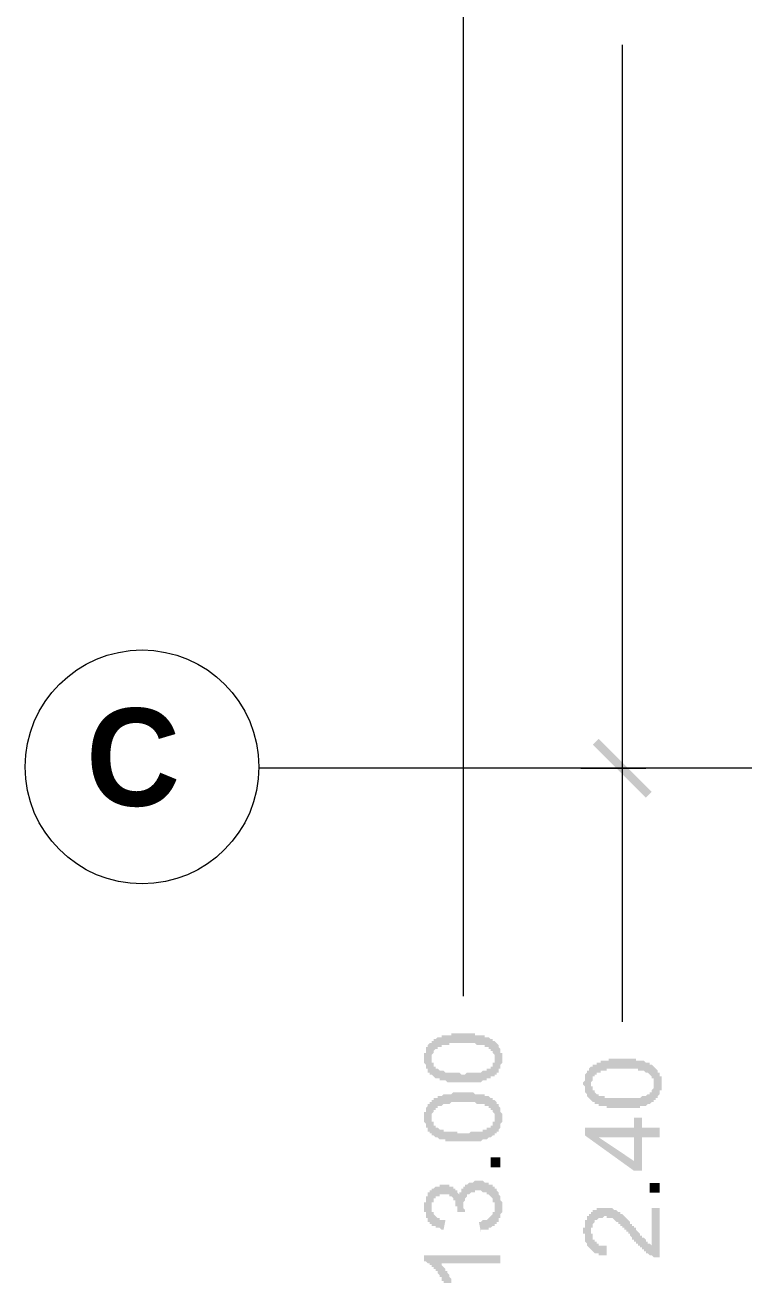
# Model space of a CAD drawing. Header units: inches. Extents: x -11 to 213, y -78 to 40.
# Drawn here: x -11.496 to -9.258, y 21.909 to 25.779 of the extents above; entities that cross this region are included whole.
import ezdxf

# ---------------------------------------------------------------- set-up
doc = ezdxf.new("R2010")
doc.units = ezdxf.units.IN
doc.header["$MEASUREMENT"] = 0
doc.layers.add('PDF_0', color=7, linetype='Continuous')
doc.layers.add('PDF_Text', color=7, linetype='Continuous')
doc.styles.add('PDF Century Gothic Bold', font='GOTHICB.TTF')

msp = doc.modelspace()

# ---------------------------------------------------------------- hatches: boundary and pattern name
at = {"layer": 'PDF_0'}
h = msp.add_hatch(color=256, dxfattribs=at)
h.paths.add_polyline_path([(-10.26809, 22.59848), (-10.26809, 22.60453), (-10.26809, 22.60453), (-10.26809, 22.61058), (-10.26809, 22.61058), (-10.26809, 22.61058), (-10.26809, 22.61663), (-10.26204, 22.61663), (-10.26204, 22.62267), (-10.26204, 22.62267), (-10.26204, 22.62267), (-10.26204, 22.62872), (-10.26204, 22.62872), (-10.26204, 22.63477), (-10.25599, 22.63477), (-10.25599, 22.63477), (-10.25599, 22.64082), (-10.25599, 22.64082), (-10.25599, 22.64082), (-10.24994, 22.64687), (-10.24994, 22.64687), (-10.24994, 22.64687), (-10.24389, 22.64687), (-10.24389, 22.65291), (-10.24389, 22.65291), (-10.24389, 22.65291), (-10.23785, 22.65291), (-10.23785, 22.65896), (-10.2318, 22.65896), (-10.2318, 22.65896), (-10.2318, 22.65896), (-10.22575, 22.66501), (-10.22575, 22.66501), (-10.2197, 22.66501), (-10.2197, 22.66501), (-10.2197, 22.66501), (-10.21366, 22.66501), (-10.21366, 22.67106), (-10.20761, 22.67106), (-10.20761, 22.67106), (-10.20156, 22.67106), (-10.19551, 22.67106), (-10.19551, 22.67106), (-10.18946, 22.67106), (-10.18946, 22.67106), (-10.18342, 22.67106), (-10.18342, 22.67711), (-10.17737, 22.67711), (-10.17132, 22.67711), (-10.17132, 22.67711), (-10.16527, 22.67711), (-10.15922, 22.67711), (-10.15922, 22.67711), (-10.15318, 22.67711), (-10.14713, 22.67711), (-10.14713, 22.67711), (-10.14108, 22.67711), (-10.14108, 22.67711), (-10.13503, 22.67711), (-10.12899, 22.67711), (-10.12899, 22.67711), (-10.12294, 22.67711), (-10.11689, 22.67711), (-10.11689, 22.67711), (-10.11084, 22.67711), (-10.11084, 22.67106), (-10.10479, 22.67106), (-10.10479, 22.67106), (-10.09875, 22.67106), (-10.0927, 22.67106), (-10.0927, 22.67106), (-10.08665, 22.67106), (-10.08665, 22.67106), (-10.0806, 22.67106), (-10.0806, 22.66501), (-10.0806, 22.66501), (-10.07455, 22.66501), (-10.07455, 22.66501), (-10.06851, 22.66501), (-10.06851, 22.66501), (-10.06246, 22.65896), (-10.06246, 22.65896), (-10.06246, 22.65896), (-10.05641, 22.65896), (-10.05641, 22.65896), (-10.05641, 22.65291), (-10.05036, 22.65291), (-10.05036, 22.65291), (-10.04432, 22.64687), (-10.04432, 22.64687), (-10.04432, 22.64687), (-10.03827, 22.64082), (-10.03827, 22.64082), (-10.03827, 22.63477), (-10.03827, 22.63477), (-10.03222, 22.62872), (-10.03222, 22.62872), (-10.03222, 22.62872), (-10.03222, 22.62267), (-10.03222, 22.62267), (-10.03222, 22.61663), (-10.02617, 22.61663), (-10.02617, 22.61058), (-10.02617, 22.60453), (-10.02617, 22.60453), (-10.02617, 22.59848), (-10.02617, 22.59848), (-10.02617, 22.59848), (-10.02617, 22.59244), (-10.02617, 22.59244), (-10.02617, 22.58639), (-10.02617, 22.58639), (-10.02617, 22.58639), (-10.03222, 22.58034), (-10.03222, 22.58034), (-10.03222, 22.57429), (-10.03222, 22.57429), (-10.03222, 22.57429), (-10.03222, 22.56824), (-10.03222, 22.56824), (-10.03827, 22.56824), (-10.03827, 22.5622), (-10.03827, 22.5622), (-10.03827, 22.5622), (-10.03827, 22.55615), (-10.04432, 22.55615), (-10.04432, 22.55615), (-10.04432, 22.5501), (-10.04432, 22.5501), (-10.05036, 22.5501), (-10.05036, 22.5501), (-10.05036, 22.54405), (-10.05641, 22.54405), (-10.05641, 22.54405), (-10.06246, 22.54405), (-10.06246, 22.538), (-10.06246, 22.538), (-10.06851, 22.538), (-10.06851, 22.538), (-10.07455, 22.538), (-10.07455, 22.53196), (-10.07455, 22.53196), (-10.0806, 22.53196), (-10.0806, 22.53196), (-10.08665, 22.53196), (-10.08665, 22.53196), (-10.0927, 22.52591), (-10.09875, 22.52591), (-10.09875, 22.52591), (-10.10479, 22.52591), (-10.10479, 22.52591), (-10.11084, 22.52591), (-10.11084, 22.52591), (-10.11689, 22.52591), (-10.12294, 22.52591), (-10.12294, 22.52591), (-10.12899, 22.52591), (-10.13503, 22.52591), (-10.13503, 22.52591), (-10.14108, 22.52591), (-10.14713, 22.52591), (-10.14713, 22.52591), (-10.15318, 22.52591), (-10.15318, 22.52591), (-10.15922, 22.52591), (-10.16527, 22.52591), (-10.16527, 22.52591), (-10.17132, 22.52591), (-10.17737, 22.52591), (-10.17737, 22.52591), (-10.18342, 22.52591), (-10.18342, 22.52591), (-10.18946, 22.52591), (-10.18946, 22.52591), (-10.19551, 22.52591), (-10.19551, 22.52591), (-10.20156, 22.53196), (-10.20156, 22.53196), (-10.20761, 22.53196), (-10.20761, 22.53196), (-10.21366, 22.53196), (-10.21366, 22.53196), (-10.2197, 22.53196), (-10.2197, 22.538), (-10.22575, 22.538), (-10.22575, 22.538), (-10.22575, 22.538), (-10.2318, 22.538), (-10.2318, 22.538), (-10.23785, 22.54405), (-10.23785, 22.54405), (-10.23785, 22.54405), (-10.24389, 22.5501), (-10.24389, 22.5501), (-10.24994, 22.5501), (-10.24994, 22.55615), (-10.24994, 22.55615), (-10.25599, 22.55615), (-10.25599, 22.5622), (-10.25599, 22.5622), (-10.25599, 22.56824), (-10.26204, 22.56824), (-10.26204, 22.56824), (-10.26204, 22.57429), (-10.26204, 22.57429), (-10.26204, 22.58034), (-10.26204, 22.58034), (-10.26809, 22.58639), (-10.26809, 22.58639), (-10.26809, 22.59244), (-10.26809, 22.59848), (-10.26809, 22.59848), (-10.26809, 22.59848)], flags=0)
h.paths.add_polyline_path([(-10.05036, 22.59848), (-10.05036, 22.60453), (-10.05036, 22.60453), (-10.05036, 22.61058), (-10.05036, 22.61058), (-10.05641, 22.61663), (-10.05641, 22.61663), (-10.05641, 22.62267), (-10.05641, 22.62267), (-10.06246, 22.62267), (-10.06246, 22.62872), (-10.06246, 22.62872), (-10.06851, 22.62872), (-10.06851, 22.63477), (-10.07455, 22.63477), (-10.07455, 22.63477), (-10.07455, 22.63477), (-10.0806, 22.63477), (-10.0806, 22.63477), (-10.0806, 22.64082), (-10.08665, 22.64082), (-10.08665, 22.64082), (-10.0927, 22.64082), (-10.0927, 22.64082), (-10.0927, 22.64082), (-10.09875, 22.64082), (-10.09875, 22.64082), (-10.10479, 22.64082), (-10.11084, 22.64687), (-10.11084, 22.64687), (-10.11689, 22.64687), (-10.11689, 22.64687), (-10.12294, 22.64687), (-10.12899, 22.64687), (-10.12899, 22.64687), (-10.13503, 22.64687), (-10.14108, 22.64687), (-10.14108, 22.64687), (-10.14713, 22.64687), (-10.14713, 22.64687), (-10.15318, 22.64687), (-10.15318, 22.64687), (-10.15922, 22.64687), (-10.16527, 22.64687), (-10.16527, 22.64687), (-10.17132, 22.64687), (-10.17132, 22.64687), (-10.17737, 22.64687), (-10.17737, 22.64687), (-10.18342, 22.64687), (-10.18342, 22.64687), (-10.18946, 22.64687), (-10.18946, 22.64082), (-10.19551, 22.64082), (-10.19551, 22.64082), (-10.20156, 22.64082), (-10.20156, 22.64082), (-10.20156, 22.64082), (-10.20761, 22.64082), (-10.20761, 22.64082), (-10.21366, 22.64082), (-10.21366, 22.63477), (-10.2197, 22.63477), (-10.2197, 22.63477), (-10.22575, 22.63477), (-10.22575, 22.62872), (-10.2318, 22.62872), (-10.2318, 22.62872), (-10.2318, 22.62872), (-10.23785, 22.62267), (-10.23785, 22.62267), (-10.23785, 22.61663), (-10.23785, 22.61663), (-10.24389, 22.61058), (-10.24389, 22.61058), (-10.24389, 22.60453), (-10.24389, 22.60453), (-10.24389, 22.59848), (-10.24389, 22.59848), (-10.24389, 22.59848), (-10.24389, 22.59244), (-10.24389, 22.59244), (-10.24389, 22.58639), (-10.23785, 22.58639), (-10.23785, 22.58034), (-10.23785, 22.58034), (-10.23785, 22.57429), (-10.2318, 22.57429), (-10.2318, 22.57429), (-10.2318, 22.56824), (-10.22575, 22.56824), (-10.22575, 22.56824), (-10.2197, 22.5622), (-10.2197, 22.5622), (-10.2197, 22.5622), (-10.21366, 22.5622), (-10.21366, 22.5622), (-10.21366, 22.5622), (-10.20761, 22.5622), (-10.20761, 22.5622), (-10.20156, 22.55615), (-10.20156, 22.55615), (-10.19551, 22.55615), (-10.19551, 22.55615), (-10.18946, 22.55615), (-10.18946, 22.55615), (-10.18342, 22.55615), (-10.18342, 22.55615), (-10.17737, 22.55615), (-10.17737, 22.55615), (-10.17132, 22.55615), (-10.16527, 22.55615), (-10.16527, 22.55615), (-10.15922, 22.55615), (-10.15318, 22.5501), (-10.15318, 22.5501), (-10.14713, 22.5501), (-10.14108, 22.5501), (-10.14108, 22.5501), (-10.13503, 22.55615), (-10.12899, 22.55615), (-10.12899, 22.55615), (-10.12294, 22.55615), (-10.12294, 22.55615), (-10.11689, 22.55615), (-10.11689, 22.55615), (-10.11084, 22.55615), (-10.10479, 22.55615), (-10.10479, 22.55615), (-10.10479, 22.55615), (-10.09875, 22.55615), (-10.09875, 22.55615), (-10.0927, 22.55615), (-10.0927, 22.55615), (-10.0927, 22.55615), (-10.08665, 22.5622), (-10.08665, 22.5622), (-10.0806, 22.5622), (-10.0806, 22.5622), (-10.07455, 22.5622), (-10.07455, 22.56824), (-10.06851, 22.56824), (-10.06851, 22.56824), (-10.06246, 22.56824), (-10.06246, 22.57429), (-10.06246, 22.57429), (-10.05641, 22.57429), (-10.05641, 22.58034), (-10.05641, 22.58034), (-10.05641, 22.58639), (-10.05036, 22.58639), (-10.05036, 22.59244), (-10.05036, 22.59244), (-10.05036, 22.59848), (-10.05036, 22.59848)], flags=0)
h = msp.add_hatch(color=256, dxfattribs=at)
h.paths.add_polyline_path([(-9.77819, 22.51986), (-9.77819, 22.52591), (-9.77819, 22.52591), (-9.77214, 22.53195), (-9.77214, 22.53195), (-9.77214, 22.538), (-9.77214, 22.538), (-9.77214, 22.538), (-9.77214, 22.54405), (-9.77214, 22.54405), (-9.77214, 22.5501), (-9.77214, 22.5501), (-9.77214, 22.5501), (-9.76609, 22.55615), (-9.76609, 22.55615), (-9.76609, 22.55615), (-9.76609, 22.56219), (-9.76609, 22.56219), (-9.76005, 22.56219), (-9.76005, 22.56824), (-9.76005, 22.56824), (-9.76005, 22.56824), (-9.754, 22.57429), (-9.754, 22.57429), (-9.754, 22.57429), (-9.74795, 22.57429), (-9.74795, 22.58034), (-9.74795, 22.58034), (-9.7419, 22.58034), (-9.7419, 22.58034), (-9.73585, 22.58034), (-9.73585, 22.58638), (-9.73585, 22.58638), (-9.72981, 22.58638), (-9.72981, 22.58638), (-9.72376, 22.58638), (-9.72376, 22.59243), (-9.71771, 22.59243), (-9.71771, 22.59243), (-9.71166, 22.59243), (-9.71166, 22.59243), (-9.70561, 22.59243), (-9.70561, 22.59243), (-9.69957, 22.59243), (-9.69957, 22.59848), (-9.69352, 22.59848), (-9.68747, 22.59848), (-9.68747, 22.59848), (-9.68142, 22.59848), (-9.67537, 22.59848), (-9.67537, 22.59848), (-9.66933, 22.59848), (-9.66328, 22.59848), (-9.66328, 22.59848), (-9.65723, 22.59848), (-9.65723, 22.59848), (-9.65118, 22.59848), (-9.64514, 22.59848), (-9.64514, 22.59848), (-9.63909, 22.59848), (-9.63304, 22.59848), (-9.63304, 22.59848), (-9.62699, 22.59848), (-9.62699, 22.59848), (-9.62094, 22.59848), (-9.6149, 22.59848), (-9.6149, 22.59243), (-9.60885, 22.59243), (-9.60885, 22.59243), (-9.6028, 22.59243), (-9.6028, 22.59243), (-9.59675, 22.59243), (-9.59675, 22.59243), (-9.5907, 22.59243), (-9.5907, 22.59243), (-9.58466, 22.58638), (-9.58466, 22.58638), (-9.57861, 22.58638), (-9.57861, 22.58638), (-9.57861, 22.58638), (-9.57256, 22.58638), (-9.57256, 22.58034), (-9.57256, 22.58034), (-9.56651, 22.58034), (-9.56651, 22.58034), (-9.56047, 22.57429), (-9.56047, 22.57429), (-9.56047, 22.57429), (-9.55442, 22.56824), (-9.55442, 22.56824), (-9.55442, 22.56824), (-9.54837, 22.56219), (-9.54837, 22.56219), (-9.54837, 22.55615), (-9.54232, 22.55615), (-9.54232, 22.55615), (-9.54232, 22.5501), (-9.54232, 22.5501), (-9.54232, 22.54405), (-9.53627, 22.54405), (-9.53627, 22.538), (-9.53627, 22.538), (-9.53627, 22.53195), (-9.53627, 22.53195), (-9.53627, 22.52591), (-9.53627, 22.51986), (-9.53627, 22.51986), (-9.53627, 22.51986), (-9.53627, 22.51381), (-9.53627, 22.51381), (-9.53627, 22.51381), (-9.53627, 22.50776), (-9.53627, 22.50776), (-9.53627, 22.50171), (-9.53627, 22.50171), (-9.54232, 22.50171), (-9.54232, 22.49567), (-9.54232, 22.49567), (-9.54232, 22.48962), (-9.54232, 22.48962), (-9.54232, 22.48962), (-9.54837, 22.48357), (-9.54837, 22.48357), (-9.54837, 22.48357), (-9.54837, 22.47752), (-9.54837, 22.47752), (-9.55442, 22.47752), (-9.55442, 22.47148), (-9.55442, 22.47148), (-9.56047, 22.47148), (-9.56047, 22.47148), (-9.56047, 22.46543), (-9.56651, 22.46543), (-9.56651, 22.46543), (-9.56651, 22.46543), (-9.57256, 22.45938), (-9.57256, 22.45938), (-9.57256, 22.45938), (-9.57861, 22.45938), (-9.57861, 22.45938), (-9.58466, 22.45333), (-9.58466, 22.45333), (-9.5907, 22.45333), (-9.5907, 22.45333), (-9.59675, 22.45333), (-9.59675, 22.45333), (-9.6028, 22.45333), (-9.6028, 22.44728), (-9.60885, 22.44728), (-9.60885, 22.44728), (-9.6149, 22.44728), (-9.62094, 22.44728), (-9.62094, 22.44728), (-9.62699, 22.44728), (-9.63304, 22.44728), (-9.63304, 22.44728), (-9.63909, 22.44728), (-9.64514, 22.44728), (-9.64514, 22.44728), (-9.65118, 22.44728), (-9.65723, 22.44728), (-9.65723, 22.44728), (-9.65723, 22.44728), (-9.66328, 22.44728), (-9.66933, 22.44728), (-9.66933, 22.44728), (-9.67537, 22.44728), (-9.68142, 22.44728), (-9.68142, 22.44728), (-9.68747, 22.44728), (-9.68747, 22.44728), (-9.69352, 22.44728), (-9.69957, 22.44728), (-9.69957, 22.44728), (-9.70561, 22.44728), (-9.70561, 22.45333), (-9.71166, 22.45333), (-9.71166, 22.45333), (-9.71771, 22.45333), (-9.71771, 22.45333), (-9.72376, 22.45333), (-9.72376, 22.45333), (-9.72981, 22.45333), (-9.72981, 22.45938), (-9.72981, 22.45938), (-9.73585, 22.45938), (-9.73585, 22.45938), (-9.7419, 22.45938), (-9.7419, 22.46543), (-9.7419, 22.46543), (-9.74795, 22.46543), (-9.74795, 22.46543), (-9.754, 22.47148), (-9.754, 22.47148), (-9.754, 22.47148), (-9.76005, 22.47752), (-9.76005, 22.47752), (-9.76005, 22.47752), (-9.76609, 22.48357), (-9.76609, 22.48357), (-9.76609, 22.48962), (-9.76609, 22.48962), (-9.77214, 22.49567), (-9.77214, 22.49567), (-9.77214, 22.50171), (-9.77214, 22.50171), (-9.77214, 22.50776), (-9.77214, 22.50776), (-9.77214, 22.51381), (-9.77214, 22.51381), (-9.77819, 22.51986), (-9.77819, 22.51986), (-9.77819, 22.51986)], flags=0)
h.paths.add_polyline_path([(-9.56047, 22.51986), (-9.56047, 22.52591), (-9.56047, 22.52591), (-9.56047, 22.53195), (-9.56047, 22.53195), (-9.56047, 22.538), (-9.56651, 22.538), (-9.56651, 22.54405), (-9.56651, 22.54405), (-9.56651, 22.54405), (-9.57256, 22.5501), (-9.57256, 22.5501), (-9.57861, 22.55615), (-9.57861, 22.55615), (-9.58466, 22.55615), (-9.58466, 22.55615), (-9.58466, 22.55615), (-9.58466, 22.55615), (-9.5907, 22.56219), (-9.5907, 22.56219), (-9.5907, 22.56219), (-9.59675, 22.56219), (-9.59675, 22.56219), (-9.6028, 22.56219), (-9.6028, 22.56219), (-9.60885, 22.56219), (-9.60885, 22.56824), (-9.6149, 22.56824), (-9.6149, 22.56824), (-9.62094, 22.56824), (-9.62094, 22.56824), (-9.62699, 22.56824), (-9.63304, 22.56824), (-9.63304, 22.56824), (-9.63909, 22.56824), (-9.64514, 22.56824), (-9.64514, 22.56824), (-9.65118, 22.56824), (-9.65723, 22.56824), (-9.65723, 22.56824), (-9.65723, 22.56824), (-9.66328, 22.56824), (-9.66933, 22.56824), (-9.66933, 22.56824), (-9.67537, 22.56824), (-9.68142, 22.56824), (-9.68142, 22.56824), (-9.68747, 22.56824), (-9.68747, 22.56824), (-9.69352, 22.56824), (-9.69352, 22.56824), (-9.69957, 22.56824), (-9.69957, 22.56824), (-9.70561, 22.56824), (-9.70561, 22.56219), (-9.71166, 22.56219), (-9.71166, 22.56219), (-9.71166, 22.56219), (-9.71771, 22.56219), (-9.71771, 22.56219), (-9.72376, 22.56219), (-9.72376, 22.55615), (-9.72981, 22.55615), (-9.72981, 22.55615), (-9.73585, 22.55615), (-9.73585, 22.5501), (-9.73585, 22.5501), (-9.7419, 22.5501), (-9.7419, 22.5501), (-9.7419, 22.54405), (-9.74795, 22.54405), (-9.74795, 22.538), (-9.74795, 22.538), (-9.74795, 22.53195), (-9.74795, 22.53195), (-9.754, 22.52591), (-9.754, 22.52591), (-9.754, 22.51986), (-9.754, 22.51986), (-9.754, 22.51986), (-9.754, 22.51381), (-9.74795, 22.51381), (-9.74795, 22.50776), (-9.74795, 22.50776), (-9.74795, 22.50171), (-9.74795, 22.50171), (-9.7419, 22.50171), (-9.7419, 22.49567), (-9.7419, 22.49567), (-9.73585, 22.48962), (-9.73585, 22.48962), (-9.72981, 22.48962), (-9.72981, 22.48962), (-9.72981, 22.48962), (-9.72981, 22.48357), (-9.72376, 22.48357), (-9.72376, 22.48357), (-9.71771, 22.48357), (-9.71771, 22.48357), (-9.71771, 22.48357), (-9.71166, 22.48357), (-9.71166, 22.47752), (-9.70561, 22.47752), (-9.70561, 22.47752), (-9.69957, 22.47752), (-9.69957, 22.47752), (-9.69352, 22.47752), (-9.69352, 22.47752), (-9.68747, 22.47752), (-9.68142, 22.47752), (-9.68142, 22.47752), (-9.67537, 22.47752), (-9.67537, 22.47752), (-9.66933, 22.47752), (-9.66328, 22.47752), (-9.65723, 22.47752), (-9.65723, 22.47752), (-9.65118, 22.47752), (-9.64514, 22.47752), (-9.64514, 22.47752), (-9.63909, 22.47752), (-9.63909, 22.47752), (-9.63304, 22.47752), (-9.62699, 22.47752), (-9.62699, 22.47752), (-9.62094, 22.47752), (-9.62094, 22.47752), (-9.6149, 22.47752), (-9.6149, 22.47752), (-9.60885, 22.47752), (-9.60885, 22.47752), (-9.6028, 22.47752), (-9.6028, 22.47752), (-9.6028, 22.47752), (-9.6028, 22.47752), (-9.59675, 22.48357), (-9.5907, 22.48357), (-9.5907, 22.48357), (-9.58466, 22.48357), (-9.58466, 22.48357), (-9.57861, 22.48962), (-9.57861, 22.48962), (-9.57256, 22.48962), (-9.57256, 22.49567), (-9.57256, 22.49567), (-9.57256, 22.49567), (-9.56651, 22.49567), (-9.56651, 22.50171), (-9.56651, 22.50171), (-9.56047, 22.50776), (-9.56047, 22.50776), (-9.56047, 22.51381), (-9.56047, 22.51381), (-9.56047, 22.51986), (-9.56047, 22.51986)], flags=0)
h = msp.add_hatch(color=256, dxfattribs=at)
h.paths.add_polyline_path([(-10.26809, 22.41704), (-10.26809, 22.42309), (-10.26809, 22.42309), (-10.26809, 22.42914), (-10.26809, 22.42914), (-10.26809, 22.42914), (-10.26809, 22.43518), (-10.26204, 22.43518), (-10.26204, 22.44123), (-10.26204, 22.44123), (-10.26204, 22.44123), (-10.26204, 22.44728), (-10.26204, 22.44728), (-10.26204, 22.44728), (-10.25599, 22.45333), (-10.25599, 22.45333), (-10.25599, 22.45938), (-10.25599, 22.45938), (-10.25599, 22.45938), (-10.24994, 22.45938), (-10.24994, 22.46542), (-10.24994, 22.46542), (-10.24389, 22.46542), (-10.24389, 22.47147), (-10.24389, 22.47147), (-10.24389, 22.47147), (-10.23785, 22.47147), (-10.23785, 22.47752), (-10.2318, 22.47752), (-10.2318, 22.47752), (-10.2318, 22.47752), (-10.22575, 22.47752), (-10.22575, 22.48357), (-10.2197, 22.48357), (-10.2197, 22.48357), (-10.2197, 22.48357), (-10.21366, 22.48357), (-10.21366, 22.48357), (-10.20761, 22.48962), (-10.20761, 22.48962), (-10.20156, 22.48962), (-10.19551, 22.48962), (-10.19551, 22.48962), (-10.18946, 22.48962), (-10.18946, 22.48962), (-10.18342, 22.48962), (-10.18342, 22.48962), (-10.17737, 22.49566), (-10.17132, 22.49566), (-10.17132, 22.49566), (-10.16527, 22.49566), (-10.15922, 22.49566), (-10.15922, 22.49566), (-10.15318, 22.49566), (-10.14713, 22.49566), (-10.14713, 22.49566), (-10.14108, 22.49566), (-10.14108, 22.49566), (-10.13503, 22.49566), (-10.12899, 22.49566), (-10.12899, 22.49566), (-10.12294, 22.49566), (-10.11689, 22.49566), (-10.11689, 22.49566), (-10.11084, 22.48962), (-10.11084, 22.48962), (-10.10479, 22.48962), (-10.10479, 22.48962), (-10.09875, 22.48962), (-10.0927, 22.48962), (-10.0927, 22.48962), (-10.08665, 22.48962), (-10.08665, 22.48962), (-10.0806, 22.48962), (-10.0806, 22.48357), (-10.0806, 22.48357), (-10.07455, 22.48357), (-10.07455, 22.48357), (-10.06851, 22.48357), (-10.06851, 22.48357), (-10.06246, 22.47752), (-10.06246, 22.47752), (-10.06246, 22.47752), (-10.05641, 22.47752), (-10.05641, 22.47752), (-10.05641, 22.47147), (-10.05036, 22.47147), (-10.05036, 22.47147), (-10.04432, 22.46542), (-10.04432, 22.46542), (-10.04432, 22.45938), (-10.03827, 22.45938), (-10.03827, 22.45938), (-10.03827, 22.45333), (-10.03827, 22.45333), (-10.03222, 22.44728), (-10.03222, 22.44728), (-10.03222, 22.44123), (-10.03222, 22.44123), (-10.03222, 22.43518), (-10.03222, 22.43518), (-10.02617, 22.42914), (-10.02617, 22.42914), (-10.02617, 22.42309), (-10.02617, 22.42309), (-10.02617, 22.41704), (-10.02617, 22.41704), (-10.02617, 22.41704), (-10.02617, 22.41099), (-10.02617, 22.41099), (-10.02617, 22.40495), (-10.02617, 22.40495), (-10.02617, 22.40495), (-10.03222, 22.3989), (-10.03222, 22.3989), (-10.03222, 22.39285), (-10.03222, 22.39285), (-10.03222, 22.39285), (-10.03222, 22.3868), (-10.03222, 22.3868), (-10.03827, 22.38075), (-10.03827, 22.38075), (-10.03827, 22.38075), (-10.03827, 22.37471), (-10.03827, 22.37471), (-10.04432, 22.37471), (-10.04432, 22.37471), (-10.04432, 22.36866), (-10.04432, 22.36866), (-10.05036, 22.36866), (-10.05036, 22.36261), (-10.05036, 22.36261), (-10.05641, 22.36261), (-10.05641, 22.36261), (-10.06246, 22.35656), (-10.06246, 22.35656), (-10.06246, 22.35656), (-10.06851, 22.35656), (-10.06851, 22.35656), (-10.07455, 22.35051), (-10.07455, 22.35051), (-10.07455, 22.35051), (-10.0806, 22.35051), (-10.0806, 22.35051), (-10.08665, 22.35051), (-10.08665, 22.35051), (-10.0927, 22.34447), (-10.09875, 22.34447), (-10.09875, 22.34447), (-10.10479, 22.34447), (-10.10479, 22.34447), (-10.11084, 22.34447), (-10.11084, 22.34447), (-10.11689, 22.34447), (-10.12294, 22.34447), (-10.12294, 22.34447), (-10.12899, 22.34447), (-10.13503, 22.34447), (-10.13503, 22.34447), (-10.14108, 22.34447), (-10.14713, 22.34447), (-10.14713, 22.34447), (-10.15318, 22.34447), (-10.15318, 22.34447), (-10.15922, 22.34447), (-10.16527, 22.34447), (-10.16527, 22.34447), (-10.17132, 22.34447), (-10.17737, 22.34447), (-10.17737, 22.34447), (-10.18342, 22.34447), (-10.18342, 22.34447), (-10.18946, 22.34447), (-10.18946, 22.34447), (-10.19551, 22.34447), (-10.19551, 22.34447), (-10.20156, 22.34447), (-10.20156, 22.35051), (-10.20761, 22.35051), (-10.20761, 22.35051), (-10.21366, 22.35051), (-10.21366, 22.35051), (-10.2197, 22.35051), (-10.2197, 22.35051), (-10.22575, 22.35656), (-10.22575, 22.35656), (-10.22575, 22.35656), (-10.2318, 22.35656), (-10.2318, 22.35656), (-10.23785, 22.36261), (-10.23785, 22.36261), (-10.23785, 22.36261), (-10.24389, 22.36261), (-10.24389, 22.36866), (-10.24994, 22.36866), (-10.24994, 22.37471), (-10.24994, 22.37471), (-10.25599, 22.37471), (-10.25599, 22.38075), (-10.25599, 22.38075), (-10.25599, 22.3868), (-10.26204, 22.3868), (-10.26204, 22.3868), (-10.26204, 22.39285), (-10.26204, 22.39285), (-10.26204, 22.3989), (-10.26204, 22.3989), (-10.26809, 22.40495), (-10.26809, 22.40495), (-10.26809, 22.41099), (-10.26809, 22.41704), (-10.26809, 22.41704), (-10.26809, 22.41704)], flags=0)
h.paths.add_polyline_path([(-10.05036, 22.41704), (-10.05036, 22.42309), (-10.05036, 22.42309), (-10.05036, 22.42914), (-10.05036, 22.42914), (-10.05641, 22.43518), (-10.05641, 22.43518), (-10.05641, 22.43518), (-10.05641, 22.44123), (-10.06246, 22.44123), (-10.06246, 22.44728), (-10.06246, 22.44728), (-10.06851, 22.44728), (-10.06851, 22.45333), (-10.07455, 22.45333), (-10.07455, 22.45333), (-10.07455, 22.45333), (-10.0806, 22.45333), (-10.0806, 22.45333), (-10.0806, 22.45938), (-10.08665, 22.45938), (-10.08665, 22.45938), (-10.0927, 22.45938), (-10.0927, 22.45938), (-10.0927, 22.45938), (-10.09875, 22.45938), (-10.09875, 22.45938), (-10.10479, 22.45938), (-10.11084, 22.46542), (-10.11084, 22.46542), (-10.11689, 22.46542), (-10.11689, 22.46542), (-10.12294, 22.46542), (-10.12899, 22.46542), (-10.12899, 22.46542), (-10.13503, 22.46542), (-10.14108, 22.46542), (-10.14108, 22.46542), (-10.14713, 22.46542), (-10.14713, 22.46542), (-10.15318, 22.46542), (-10.15318, 22.46542), (-10.15922, 22.46542), (-10.16527, 22.46542), (-10.16527, 22.46542), (-10.17132, 22.46542), (-10.17132, 22.46542), (-10.17737, 22.46542), (-10.17737, 22.46542), (-10.18342, 22.46542), (-10.18342, 22.46542), (-10.18946, 22.45938), (-10.18946, 22.45938), (-10.19551, 22.45938), (-10.19551, 22.45938), (-10.20156, 22.45938), (-10.20156, 22.45938), (-10.20156, 22.45938), (-10.20761, 22.45938), (-10.20761, 22.45938), (-10.21366, 22.45333), (-10.21366, 22.45333), (-10.2197, 22.45333), (-10.2197, 22.45333), (-10.22575, 22.45333), (-10.22575, 22.44728), (-10.2318, 22.44728), (-10.2318, 22.44728), (-10.2318, 22.44123), (-10.23785, 22.44123), (-10.23785, 22.44123), (-10.23785, 22.43518), (-10.23785, 22.43518), (-10.24389, 22.42914), (-10.24389, 22.42914), (-10.24389, 22.42309), (-10.24389, 22.42309), (-10.24389, 22.41704), (-10.24389, 22.41704), (-10.24389, 22.41704), (-10.24389, 22.41099), (-10.24389, 22.41099), (-10.24389, 22.40495), (-10.23785, 22.40495), (-10.23785, 22.3989), (-10.23785, 22.3989), (-10.23785, 22.39285), (-10.2318, 22.39285), (-10.2318, 22.39285), (-10.2318, 22.3868), (-10.22575, 22.3868), (-10.22575, 22.3868), (-10.2197, 22.38075), (-10.2197, 22.38075), (-10.2197, 22.38075), (-10.21366, 22.38075), (-10.21366, 22.38075), (-10.21366, 22.38075), (-10.20761, 22.38075), (-10.20761, 22.37471), (-10.20156, 22.37471), (-10.20156, 22.37471), (-10.19551, 22.37471), (-10.19551, 22.37471), (-10.18946, 22.37471), (-10.18946, 22.37471), (-10.18342, 22.37471), (-10.18342, 22.37471), (-10.17737, 22.37471), (-10.17737, 22.37471), (-10.17132, 22.37471), (-10.16527, 22.37471), (-10.16527, 22.36866), (-10.15922, 22.36866), (-10.15318, 22.36866), (-10.15318, 22.36866), (-10.14713, 22.36866), (-10.14108, 22.36866), (-10.14108, 22.36866), (-10.13503, 22.36866), (-10.12899, 22.36866), (-10.12899, 22.36866), (-10.12294, 22.37471), (-10.12294, 22.37471), (-10.11689, 22.37471), (-10.11689, 22.37471), (-10.11084, 22.37471), (-10.10479, 22.37471), (-10.10479, 22.37471), (-10.10479, 22.37471), (-10.09875, 22.37471), (-10.09875, 22.37471), (-10.0927, 22.37471), (-10.0927, 22.37471), (-10.0927, 22.37471), (-10.08665, 22.37471), (-10.08665, 22.38075), (-10.0806, 22.38075), (-10.0806, 22.38075), (-10.07455, 22.38075), (-10.07455, 22.3868), (-10.06851, 22.3868), (-10.06851, 22.3868), (-10.06246, 22.3868), (-10.06246, 22.39285), (-10.06246, 22.39285), (-10.05641, 22.39285), (-10.05641, 22.3989), (-10.05641, 22.3989), (-10.05641, 22.40495), (-10.05036, 22.40495), (-10.05036, 22.41099), (-10.05036, 22.41099), (-10.05036, 22.41704), (-10.05036, 22.41704)], flags=0)
h = msp.add_hatch(color=256, dxfattribs=at)
h.paths.add_polyline_path([(-9.59674, 22.41704), (-9.59674, 22.3868), (-9.54231, 22.3868), (-9.54231, 22.35656), (-9.59674, 22.35656), (-9.59674, 22.25375), (-9.62094, 22.25375), (-9.77213, 22.36261), (-9.77213, 22.3868), (-9.62094, 22.3868), (-9.62094, 22.41704)], flags=0)
h.paths.add_polyline_path([(-9.62094, 22.35656), (-9.7298, 22.35656), (-9.7298, 22.35656), (-9.62094, 22.28399)], flags=0)
for points in [[(-10.15922, 22.18116), (-10.15922, 22.18116), (-10.15922, 22.18721), (-10.15317, 22.18721), (-10.15317, 22.19326), (-10.15317, 22.19326), (-10.15317, 22.19931), (-10.14712, 22.19931), (-10.14712, 22.19931), (-10.14712, 22.20535), (-10.14108, 22.20535), (-10.14108, 22.2114), (-10.14108, 22.2114), (-10.13503, 22.2114), (-10.13503, 22.2114), (-10.12898, 22.21745), (-10.12898, 22.21745), (-10.12293, 22.21745), (-10.12293, 22.21745), (-10.11688, 22.21745), (-10.11688, 22.21745), (-10.11084, 22.2235), (-10.11084, 22.2235), (-10.10479, 22.2235), (-10.10479, 22.2235), (-10.09874, 22.2235), (-10.09874, 22.2235), (-10.09874, 22.2235), (-10.09269, 22.2235), (-10.09269, 22.2235), (-10.08665, 22.2235), (-10.08665, 22.2235), (-10.0806, 22.21745), (-10.0806, 22.21745), (-10.07455, 22.21745), (-10.07455, 22.21745), (-10.0685, 22.21745), (-10.0685, 22.2114), (-10.06245, 22.2114), (-10.06245, 22.2114), (-10.05641, 22.2114), (-10.05641, 22.20535), (-10.05641, 22.20535), (-10.05036, 22.20535), (-10.05036, 22.19931), (-10.05036, 22.19931), (-10.04431, 22.19931), (-10.04431, 22.19326), (-10.04431, 22.19326), (-10.03826, 22.18721), (-10.03826, 22.18721), (-10.03826, 22.18116), (-10.03826, 22.18116), (-10.03221, 22.17512), (-10.03221, 22.17512), (-10.03221, 22.16907), (-10.03221, 22.16907), (-10.03221, 22.16302), (-10.03221, 22.16302), (-10.02617, 22.15697), (-10.02617, 22.15697), (-10.02617, 22.15092), (-10.02617, 22.15092), (-10.02617, 22.14488), (-10.02617, 22.14488), (-10.02617, 22.13883), (-10.02617, 22.13883), (-10.02617, 22.13278), (-10.02617, 22.12673), (-10.02617, 22.12673), (-10.03221, 22.12068), (-10.03221, 22.12068), (-10.03221, 22.11464), (-10.03221, 22.11464), (-10.03221, 22.10859), (-10.03221, 22.10859), (-10.03826, 22.10859), (-10.03826, 22.10254), (-10.03826, 22.10254), (-10.03826, 22.09649), (-10.04431, 22.09649), (-10.04431, 22.09045), (-10.04431, 22.09045), (-10.05036, 22.09045), (-10.05036, 22.09045), (-10.05036, 22.0844), (-10.05641, 22.0844), (-10.05641, 22.0844), (-10.06245, 22.07835), (-10.06245, 22.07835), (-10.06245, 22.07835), (-10.0685, 22.07835), (-10.0685, 22.0723), (-10.07455, 22.0723), (-10.07455, 22.0723), (-10.0806, 22.0723), (-10.0806, 22.0723), (-10.08665, 22.0723), (-10.09269, 22.0723), (-10.09269, 22.06625), (-10.09874, 22.09649), (-10.09269, 22.09649), (-10.09269, 22.09649), (-10.08665, 22.10254), (-10.0806, 22.10254), (-10.0806, 22.10254), (-10.07455, 22.10254), (-10.07455, 22.10254), (-10.0685, 22.10859), (-10.0685, 22.10859), (-10.0685, 22.10859), (-10.06245, 22.11464), (-10.06245, 22.11464), (-10.06245, 22.11464), (-10.05641, 22.12068), (-10.05641, 22.12068), (-10.05641, 22.12068), (-10.05641, 22.12673), (-10.05036, 22.12673), (-10.05036, 22.13278), (-10.05036, 22.13278), (-10.05036, 22.13883), (-10.05036, 22.14488), (-10.05036, 22.14488), (-10.05036, 22.14488), (-10.05036, 22.15092), (-10.05036, 22.15092), (-10.05036, 22.15697), (-10.05641, 22.15697), (-10.05641, 22.16302), (-10.05641, 22.16302), (-10.05641, 22.16907), (-10.05641, 22.16907), (-10.06245, 22.17512), (-10.06245, 22.17512), (-10.06245, 22.17512), (-10.0685, 22.18116), (-10.0685, 22.18116), (-10.07455, 22.18116), (-10.07455, 22.18721), (-10.0806, 22.18721), (-10.0806, 22.18721), (-10.08665, 22.18721), (-10.08665, 22.18721), (-10.09269, 22.19326), (-10.09269, 22.19326), (-10.09874, 22.19326), (-10.09874, 22.19326), (-10.10479, 22.19326), (-10.10479, 22.19326), (-10.11084, 22.19326), (-10.11084, 22.18721), (-10.11688, 22.18721), (-10.11688, 22.18721), (-10.12293, 22.18721), (-10.12293, 22.18721), (-10.12898, 22.18116), (-10.12898, 22.18116), (-10.12898, 22.18116), (-10.13503, 22.18116), (-10.13503, 22.17512), (-10.13503, 22.17512), (-10.14108, 22.16907), (-10.14108, 22.16907), (-10.14108, 22.16907), (-10.14108, 22.16302), (-10.14108, 22.16302), (-10.14712, 22.15697), (-10.14712, 22.15697), (-10.14712, 22.15092), (-10.14712, 22.14488), (-10.14712, 22.14488), (-10.14712, 22.14488), (-10.14712, 22.13883), (-10.14712, 22.13883), (-10.14108, 22.13278), (-10.14108, 22.13278), (-10.14108, 22.12673), (-10.14108, 22.12673), (-10.16527, 22.12673), (-10.16527, 22.13278), (-10.16527, 22.13883), (-10.16527, 22.13883), (-10.16527, 22.14488), (-10.17132, 22.14488), (-10.17132, 22.14488), (-10.17132, 22.15092), (-10.17132, 22.15092), (-10.17132, 22.15697), (-10.17132, 22.15697), (-10.17132, 22.16302), (-10.17736, 22.16302), (-10.17736, 22.16907), (-10.17736, 22.16907), (-10.18341, 22.17512), (-10.18341, 22.17512), (-10.18946, 22.17512), (-10.18946, 22.17512), (-10.18946, 22.18116), (-10.19551, 22.18116), (-10.19551, 22.18116), (-10.20156, 22.18116), (-10.2076, 22.18116), (-10.2076, 22.18116), (-10.2076, 22.18116), (-10.21365, 22.18116), (-10.21365, 22.18116), (-10.2197, 22.18116), (-10.2197, 22.17512), (-10.22575, 22.17512), (-10.22575, 22.17512), (-10.23179, 22.17512), (-10.23179, 22.16907), (-10.23179, 22.16907), (-10.23784, 22.16907), (-10.23784, 22.16302), (-10.23784, 22.16302), (-10.23784, 22.15697), (-10.24389, 22.15697), (-10.24389, 22.15092), (-10.24389, 22.15092), (-10.24389, 22.14488), (-10.24389, 22.14488), (-10.24389, 22.14488), (-10.24389, 22.13883), (-10.24389, 22.13883), (-10.24389, 22.13278), (-10.24389, 22.12673), (-10.23784, 22.12673), (-10.23784, 22.12673), (-10.23784, 22.12068), (-10.23784, 22.12068), (-10.23179, 22.11464), (-10.23179, 22.11464), (-10.23179, 22.11464), (-10.22575, 22.10859), (-10.22575, 22.10859), (-10.2197, 22.10859), (-10.2197, 22.10859), (-10.2197, 22.10254), (-10.21365, 22.10254), (-10.2076, 22.10254), (-10.2076, 22.10254), (-10.20156, 22.10254), (-10.20156, 22.10254), (-10.2076, 22.0723), (-10.2076, 22.0723), (-10.21365, 22.0723), (-10.21365, 22.0723), (-10.2197, 22.07835), (-10.22575, 22.07835), (-10.22575, 22.07835), (-10.23179, 22.07835), (-10.23179, 22.07835), (-10.23179, 22.0844), (-10.23784, 22.0844), (-10.23784, 22.0844), (-10.24389, 22.0844), (-10.24389, 22.09045), (-10.24389, 22.09045), (-10.24994, 22.09045), (-10.24994, 22.09649), (-10.24994, 22.09649), (-10.25599, 22.09649), (-10.25599, 22.10254), (-10.25599, 22.10254), (-10.25599, 22.10859), (-10.26203, 22.10859), (-10.26203, 22.11464), (-10.26203, 22.11464), (-10.26203, 22.12068), (-10.26203, 22.12068), (-10.26203, 22.12673), (-10.26808, 22.12673), (-10.26808, 22.13278), (-10.26808, 22.13278), (-10.26808, 22.13883), (-10.26808, 22.13883), (-10.26808, 22.14488), (-10.26808, 22.14488), (-10.26808, 22.15092), (-10.26808, 22.15092), (-10.26808, 22.15697), (-10.26203, 22.15697), (-10.26203, 22.16302), (-10.26203, 22.16302), (-10.26203, 22.16907), (-10.26203, 22.16907), (-10.26203, 22.17512), (-10.25599, 22.17512), (-10.25599, 22.18116), (-10.25599, 22.18116), (-10.25599, 22.18721), (-10.24994, 22.18721), (-10.24994, 22.18721), (-10.24994, 22.19326), (-10.24389, 22.19326), (-10.24389, 22.19326), (-10.24389, 22.19931), (-10.23784, 22.19931), (-10.23784, 22.19931), (-10.23179, 22.20535), (-10.23179, 22.20535), (-10.22575, 22.20535), (-10.22575, 22.20535), (-10.2197, 22.20535), (-10.2197, 22.2114), (-10.21365, 22.2114), (-10.21365, 22.2114), (-10.2076, 22.2114), (-10.2076, 22.2114), (-10.2076, 22.2114), (-10.20156, 22.2114), (-10.20156, 22.2114), (-10.19551, 22.2114), (-10.19551, 22.2114), (-10.18946, 22.2114), (-10.18946, 22.20535), (-10.18341, 22.20535), (-10.18341, 22.20535), (-10.17736, 22.20535), (-10.17736, 22.19931), (-10.17736, 22.19931), (-10.17132, 22.19931), (-10.17132, 22.19931), (-10.17132, 22.19326), (-10.16527, 22.19326), (-10.16527, 22.18721), (-10.16527, 22.18721), (-10.15922, 22.18116), (-10.15922, 22.18116), (-10.15922, 22.18116)], [(-9.54231, 22.13883), (-9.54231, 21.98763), (-9.54231, 21.98763), (-9.54836, 21.98763), (-9.54836, 21.98763), (-9.55441, 21.98763), (-9.55441, 21.98763), (-9.56046, 21.98763), (-9.56046, 21.98763), (-9.5665, 21.99368), (-9.5665, 21.99368), (-9.57255, 21.99368), (-9.57255, 21.99368), (-9.5786, 21.99973), (-9.5786, 21.99973), (-9.5786, 21.99973), (-9.58465, 21.99973), (-9.58465, 22.00577), (-9.58465, 22.00577), (-9.59069, 22.00577), (-9.59069, 22.00577), (-9.59069, 22.01182), (-9.59674, 22.01182), (-9.59674, 22.01182), (-9.59674, 22.01787), (-9.60279, 22.01787), (-9.60279, 22.01787), (-9.60279, 22.02392), (-9.60884, 22.02392), (-9.60884, 22.02996), (-9.61489, 22.02996), (-9.61489, 22.03601), (-9.61489, 22.03601), (-9.62093, 22.03601), (-9.62093, 22.04206), (-9.62698, 22.04206), (-9.62698, 22.04811), (-9.63303, 22.05416), (-9.63303, 22.05416), (-9.63303, 22.05416), (-9.63303, 22.0602), (-9.63908, 22.0602), (-9.63908, 22.0602), (-9.63908, 22.06625), (-9.64513, 22.06625), (-9.64513, 22.0723), (-9.65117, 22.0723), (-9.65117, 22.0723), (-9.65117, 22.07835), (-9.65722, 22.07835), (-9.65722, 22.0844), (-9.65722, 22.0844), (-9.66327, 22.0844), (-9.66327, 22.09044), (-9.66932, 22.09044), (-9.66932, 22.09044), (-9.66932, 22.09649), (-9.67536, 22.09649), (-9.67536, 22.09649), (-9.68141, 22.10254), (-9.68141, 22.10254), (-9.68141, 22.10254), (-9.68746, 22.10859), (-9.68746, 22.10859), (-9.69351, 22.10859), (-9.69351, 22.10859), (-9.69956, 22.10859), (-9.69956, 22.10859), (-9.7056, 22.10859), (-9.7056, 22.11464), (-9.71165, 22.11464), (-9.71165, 22.11464), (-9.71165, 22.11464), (-9.7177, 22.10859), (-9.7177, 22.10859), (-9.72375, 22.10859), (-9.72375, 22.10859), (-9.7298, 22.10859), (-9.7298, 22.10859), (-9.73584, 22.10254), (-9.73584, 22.10254), (-9.74189, 22.10254), (-9.74189, 22.09649), (-9.74189, 22.09649), (-9.74189, 22.09649), (-9.74794, 22.09044), (-9.74794, 22.09044), (-9.74794, 22.0844), (-9.74794, 22.0844), (-9.74794, 22.07835), (-9.75399, 22.07835), (-9.75399, 22.0723), (-9.75399, 22.0723), (-9.75399, 22.06625), (-9.75399, 22.06625), (-9.75399, 22.0602), (-9.74794, 22.0602), (-9.74794, 22.05416), (-9.74794, 22.05416), (-9.74794, 22.04811), (-9.74794, 22.04811), (-9.74794, 22.04206), (-9.74189, 22.04206), (-9.74189, 22.03601), (-9.74189, 22.03601), (-9.74189, 22.03601), (-9.73584, 22.03601), (-9.73584, 22.02996), (-9.73584, 22.02996), (-9.7298, 22.02996), (-9.7298, 22.02392), (-9.72375, 22.02392), (-9.72375, 22.02392), (-9.7177, 22.02392), (-9.7177, 22.02392), (-9.71165, 22.02392), (-9.71165, 22.02392), (-9.7056, 22.02392), (-9.7056, 22.02392), (-9.7056, 21.99368), (-9.71165, 21.99368), (-9.7177, 21.99368), (-9.7177, 21.99368), (-9.72375, 21.99368), (-9.72375, 21.99368), (-9.7298, 21.99368), (-9.7298, 21.99973), (-9.73584, 21.99973), (-9.73584, 21.99973), (-9.74189, 21.99973), (-9.74189, 21.99973), (-9.74794, 22.00577), (-9.74794, 22.00577), (-9.74794, 22.00577), (-9.75399, 22.01182), (-9.75399, 22.01182), (-9.75399, 22.01182), (-9.76004, 22.01787), (-9.76004, 22.01787), (-9.76004, 22.01787), (-9.76608, 22.02392), (-9.76608, 22.02392), (-9.76608, 22.02996), (-9.76608, 22.02996), (-9.77213, 22.03601), (-9.77213, 22.03601), (-9.77213, 22.04206), (-9.77213, 22.04206), (-9.77213, 22.04811), (-9.77213, 22.04811), (-9.77213, 22.05416), (-9.77213, 22.05416), (-9.77213, 22.0602), (-9.77818, 22.0602), (-9.77818, 22.06625), (-9.77818, 22.06625), (-9.77818, 22.0723), (-9.77818, 22.07835), (-9.77213, 22.07835), (-9.77213, 22.0844), (-9.77213, 22.0844), (-9.77213, 22.09044), (-9.77213, 22.09044), (-9.77213, 22.09649), (-9.77213, 22.09649), (-9.77213, 22.10254), (-9.76608, 22.10254), (-9.76608, 22.10859), (-9.76608, 22.10859), (-9.76608, 22.11464), (-9.76004, 22.11464), (-9.76004, 22.11464), (-9.76004, 22.12068), (-9.76004, 22.12068), (-9.75399, 22.12068), (-9.75399, 22.12673), (-9.75399, 22.12673), (-9.74794, 22.12673), (-9.74794, 22.13278), (-9.74189, 22.13278), (-9.74189, 22.13278), (-9.73584, 22.13278), (-9.73584, 22.13883), (-9.7298, 22.13883), (-9.7298, 22.13883), (-9.72375, 22.13883), (-9.72375, 22.13883), (-9.7177, 22.13883), (-9.7177, 22.13883), (-9.71165, 22.13883), (-9.71165, 22.13883), (-9.71165, 22.13883), (-9.7056, 22.13883), (-9.7056, 22.13883), (-9.69956, 22.13883), (-9.69956, 22.13883), (-9.69351, 22.13883), (-9.69351, 22.13883), (-9.68746, 22.13883), (-9.68746, 22.13883), (-9.68141, 22.13278), (-9.68141, 22.13278), (-9.67536, 22.13278), (-9.67536, 22.13278), (-9.66932, 22.12673), (-9.66932, 22.12673), (-9.66327, 22.12673), (-9.66327, 22.12673), (-9.66327, 22.12673), (-9.66327, 22.12068), (-9.65722, 22.12068), (-9.65722, 22.12068), (-9.65722, 22.12068), (-9.65117, 22.11464), (-9.65117, 22.11464), (-9.65117, 22.11464), (-9.64513, 22.10859), (-9.64513, 22.10859), (-9.64513, 22.10859), (-9.63908, 22.10254), (-9.63908, 22.10254), (-9.63908, 22.10254), (-9.63303, 22.09649), (-9.63303, 22.09649), (-9.63303, 22.09044), (-9.62698, 22.09044), (-9.62698, 22.0844), (-9.62093, 22.0844), (-9.62093, 22.07835), (-9.61489, 22.07835), (-9.61489, 22.0723), (-9.61489, 22.0723), (-9.60884, 22.06625), (-9.60884, 22.06625), (-9.60279, 22.0602), (-9.60279, 22.0602), (-9.60279, 22.05416), (-9.59674, 22.05416), (-9.59674, 22.04811), (-9.59069, 22.04811), (-9.59069, 22.04811), (-9.58465, 22.04206), (-9.58465, 22.04206), (-9.58465, 22.03601), (-9.5786, 22.03601), (-9.5786, 22.03601), (-9.5786, 22.02996), (-9.57255, 22.02996), (-9.57255, 22.02996), (-9.57255, 22.02996), (-9.5665, 22.02392), (-9.5665, 22.13883)], [(-10.03221, 21.99367), (-10.03221, 21.96948), (-10.21365, 21.96948), (-10.21365, 21.96343), (-10.21365, 21.96343), (-10.2076, 21.95738), (-10.2076, 21.95738), (-10.2076, 21.95738), (-10.20155, 21.95134), (-10.20155, 21.95134), (-10.20155, 21.94529), (-10.1955, 21.94529), (-10.1955, 21.94529), (-10.1955, 21.93924), (-10.1955, 21.93924), (-10.18945, 21.93319), (-10.18945, 21.93319), (-10.18945, 21.92714), (-10.18945, 21.92714), (-10.18341, 21.9211), (-10.18341, 21.9211), (-10.18341, 21.91505), (-10.18341, 21.909), (-10.17736, 21.909), (-10.2076, 21.909), (-10.2076, 21.91505), (-10.21365, 21.91505), (-10.21365, 21.9211), (-10.21365, 21.9211), (-10.21365, 21.92714), (-10.21969, 21.92714), (-10.21969, 21.93319), (-10.21969, 21.93319), (-10.22574, 21.93924), (-10.22574, 21.93924), (-10.22574, 21.94529), (-10.23179, 21.94529), (-10.23179, 21.94529), (-10.23179, 21.95134), (-10.23784, 21.95134), (-10.23784, 21.95738), (-10.23784, 21.95738), (-10.24388, 21.95738), (-10.24388, 21.96343), (-10.24993, 21.96343), (-10.24993, 21.96343), (-10.24993, 21.96948), (-10.25598, 21.96948), (-10.25598, 21.96948), (-10.25598, 21.96948), (-10.26203, 21.97553), (-10.26203, 21.97553), (-10.26808, 21.97553), (-10.26808, 21.97553), (-10.26808, 21.99367)]]:
    msp.add_hatch(color=256, dxfattribs=at).paths.add_polyline_path(points)

# ---------------------------------------------------------------- linework, layer by layer
at = {"layer": 'PDF_0', "lineweight": 5}
for points in [[(-10.14728, 28.79064), (-10.14728, 22.79114)], [(-9.6574, 25.71832), (-9.6574, 23.4927), (-9.6574, 22.71252)], [(-9.25824, 23.4927), (-10.77625, 23.4927)]]:
    msp.add_lwpolyline(points, dxfattribs=at)
msp.add_lwpolyline([(-9.7844, 23.4927), (-9.58482, 23.4927)], close=True, dxfattribs=at)
at = {"layer": 'PDF_0', "lineweight": 13}
msp.add_circle((-11.13599, 23.49663), 0.35985, dxfattribs=at)
at = {"layer": 'PDF_0'}
for points in [[(-9.56668, 23.42012), (-9.74812, 23.56527), (-9.72997, 23.58342)], [(-9.72997, 23.58342), (-9.74812, 23.56527), (-9.56668, 23.42012)], [(-9.58482, 23.40198), (-9.56668, 23.42012), (-9.74812, 23.56527)], [(-9.74812, 23.56527), (-9.56668, 23.42012), (-9.58482, 23.40198)]]:
    msp.add_solid(points, dxfattribs=at)
at = {"layer": 'PDF_0', "lineweight": 5}
for points in [[(-10.03237, 22.29522), (-10.03237, 22.26498), (-10.06261, 22.29522), (-10.06261, 22.26498)], [(-9.54249, 22.2166), (-9.54249, 22.18636), (-9.57273, 22.2166), (-9.57273, 22.18636)]]:
    msp.add_solid(points, dxfattribs=at)

# ---------------------------------------------------------------- texts
at = {"layer": 'PDF_Text', "insert": (-11.30836, 23.52469), "char_height": 0.29998, "attachment_point": 4, "style": 'PDF Century Gothic Bold'}
msp.add_mtext('C', dxfattribs=at)

doc.saveas('drawing.dxf')
